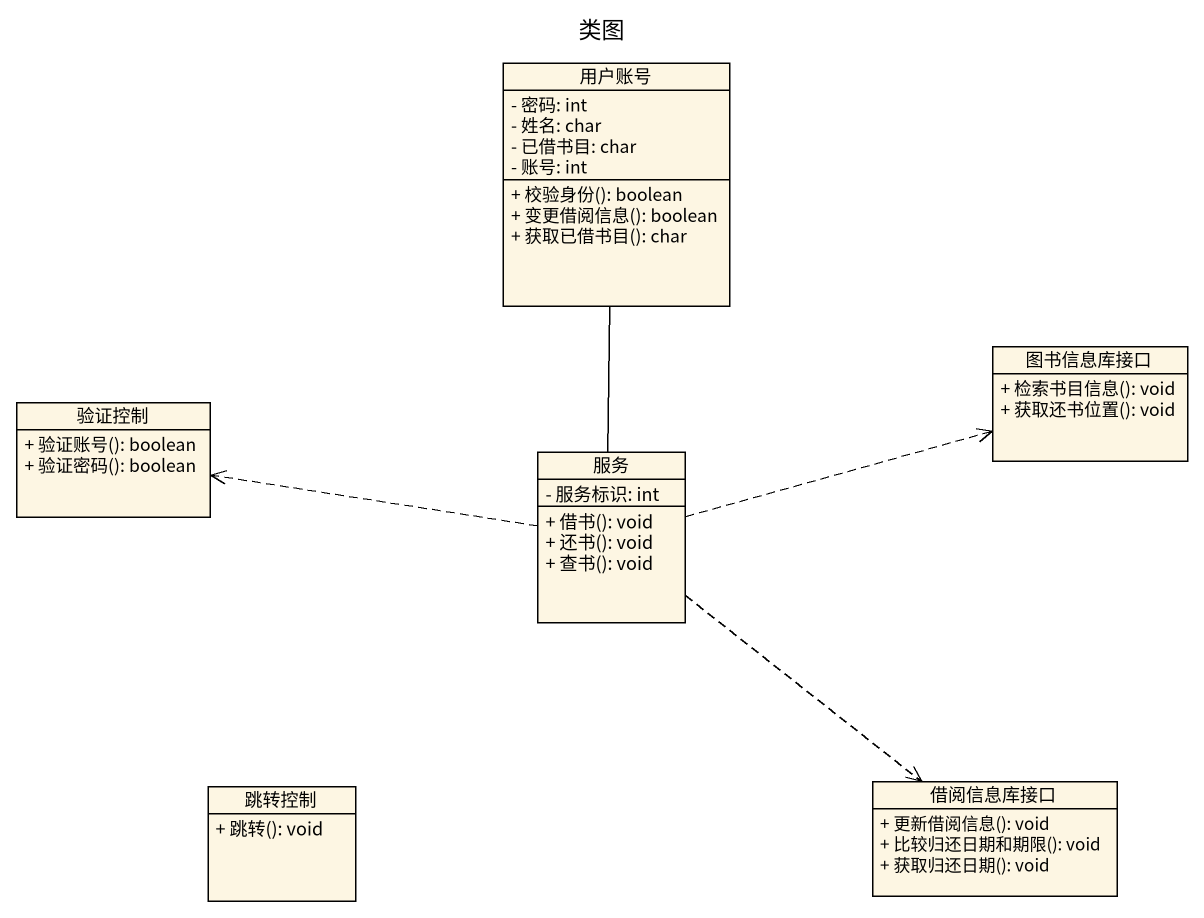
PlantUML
@startuml
title 类图
hide circle
hide empty members
skinparam classAttributeIconSize 0
class 用户账号 {
  - 密码: int
  - 姓名: char
  - 已借书目: char
  - 账号: int
  + 校验身份(): boolean
  + 变更借阅信息(): boolean
  + 获取已借书目(): char
}
class 图书信息库接口 {
  + 检索书目信息(): void
  + 获取还书位置(): void
}
class 验证控制 {
  + 验证账号(): boolean
  + 验证密码(): boolean
}
class 服务 {
  - 服务标识: int
  + 借书(): void
  + 还书(): void
  + 查书(): void
}
class 跳转控制 {
  + 跳转(): void
}
class 借阅信息库接口 {
  + 更新借阅信息(): void
  + 比较归还日期和期限(): void
  + 获取归还日期(): void
}
服务 -up- 用户账号
服务 .right.> 图书信息库接口
服务 .left.> 验证控制
服务 ..> 借阅信息库接口
@enduml
